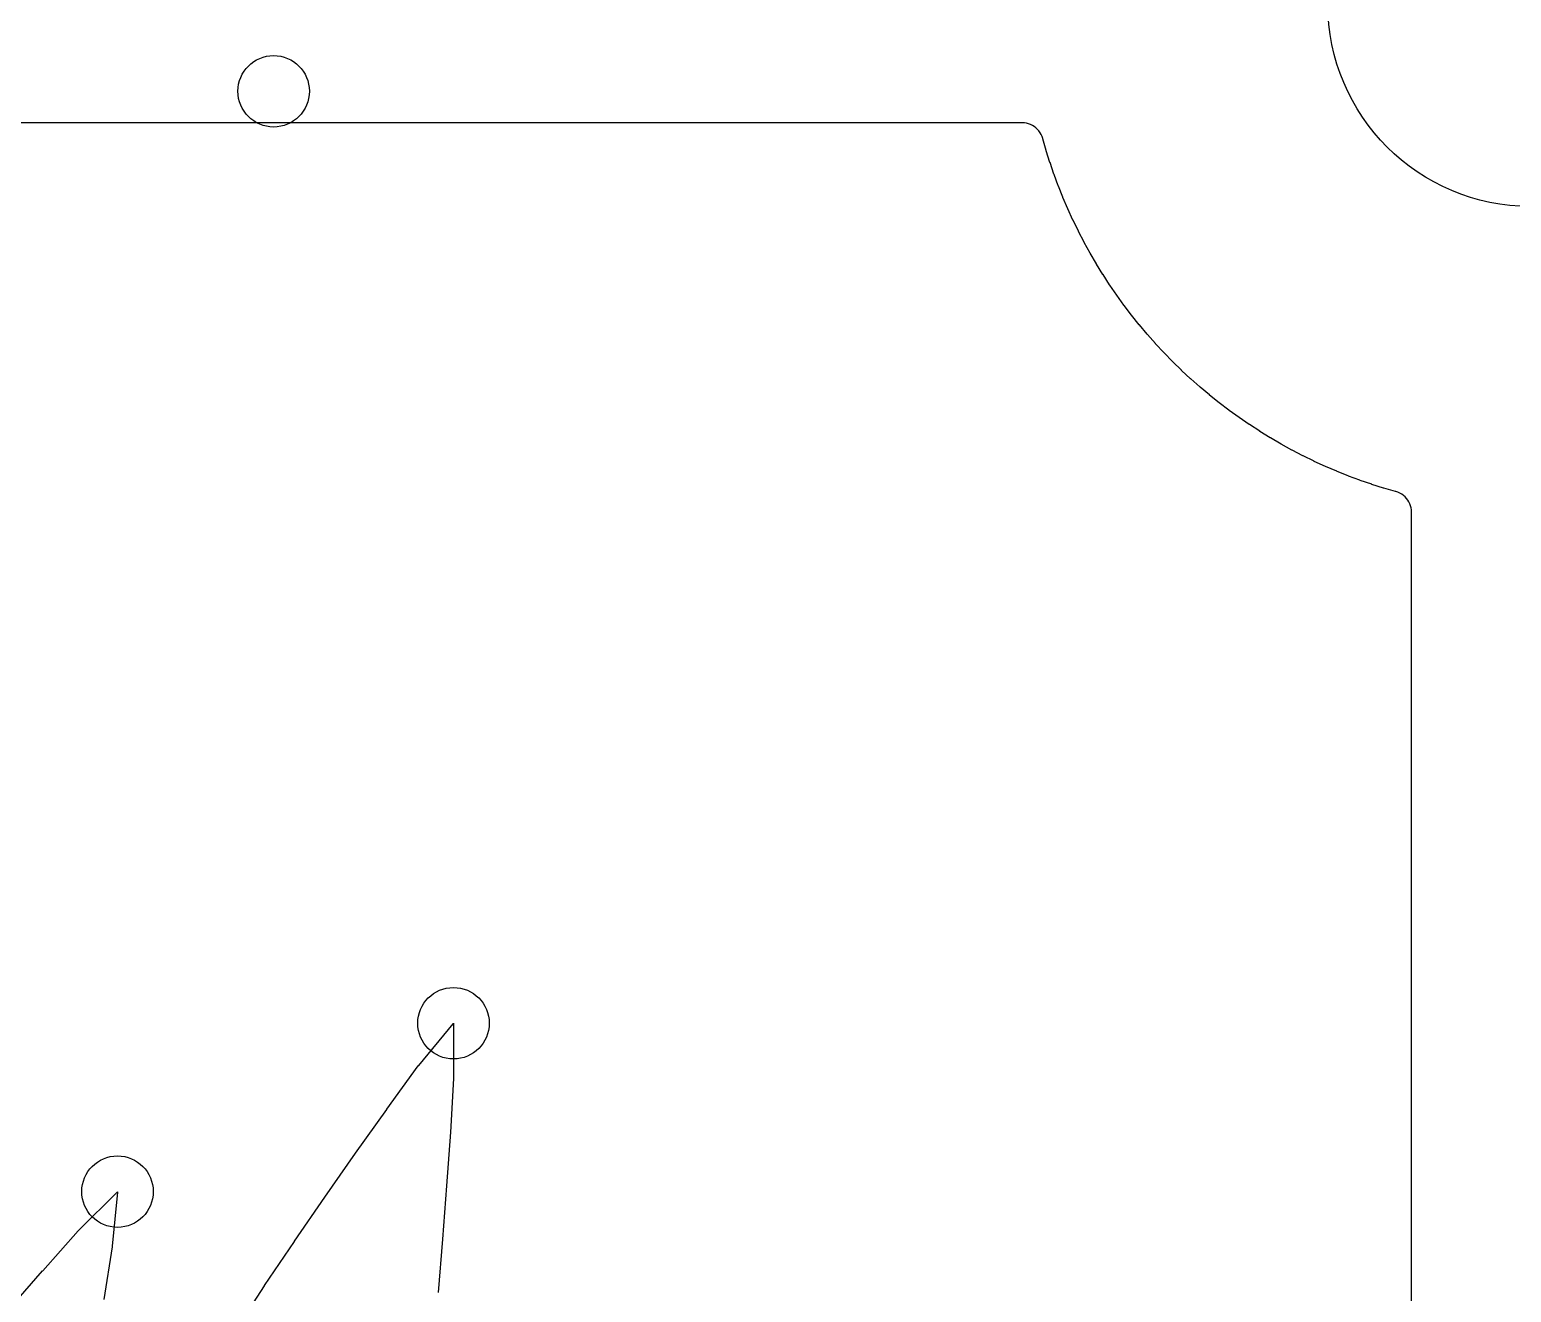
# Model space of a CAD drawing. Header units: millimetres. Extents: x -70 to 70, y -70 to 70.
# Drawn here: x -17.69 to -0.23, y -15.19 to -0.31 of the extents above; entities that cross this region are included whole.
import ezdxf

# ---------------------------------------------------------------- set-up
doc = ezdxf.new("R2010")
doc.units = ezdxf.units.MM
doc.layers.add('CUT_INNER', color=6, linetype='Continuous')
doc.layers.add('ENGRAVE', color=7, linetype='Continuous')

msp = doc.modelspace()

# ---------------------------------------------------------------- linework, layer by layer
at = {"layer": 'CUT_INNER'}
for points in [[(-1.404, -16.3117), (-1.404, -5.9929), (-1.4053, -5.9679), (-1.409, -5.9431), (-1.4152, -5.9189), (-1.4238, -5.8954), (-1.4347, -5.8728), (-1.4479, -5.8515), (-1.463, -5.8316), (-1.4801, -5.8133), (-1.499, -5.7968), (-1.5194, -5.7822), (-1.5411, -5.7698), (-1.564, -5.7597), (-1.5878, -5.7518), (-1.5932, -5.7504), (-1.7307, -5.7105), (-1.7336, -5.7096), (-1.8703, -5.6663), (-1.8732, -5.6653), (-2.0088, -5.6187), (-2.0117, -5.6177), (-2.1461, -5.5677), (-2.1489, -5.5666), (-2.282, -5.5134), (-2.2849, -5.5122), (-2.4167, -5.4557), (-2.4195, -5.4545), (-2.5498, -5.3947), (-2.5526, -5.3934), (-2.6815, -5.3305), (-2.6842, -5.3292), (-2.8115, -5.2631), (-2.8142, -5.2617), (-2.9398, -5.1925), (-2.9424, -5.191), (-3.0663, -5.1188), (-3.069, -5.1173), (-3.191, -5.042), (-3.1936, -5.0404), (-3.3138, -4.9622), (-3.3164, -4.9605), (-3.4346, -4.8794), (-3.4371, -4.8776), (-3.5533, -4.7936), (-3.5558, -4.7918), (-3.6699, -4.705), (-3.6723, -4.7031), (-3.7842, -4.6135), (-3.7866, -4.6116), (-3.8963, -4.5193), (-3.8986, -4.5172), (-4.006, -4.4223), (-4.0083, -4.4202), (-4.1134, -4.3226), (-4.1156, -4.3205), (-4.2182, -4.2204), (-4.2204, -4.2182), (-4.3205, -4.1156), (-4.3226, -4.1134), (-4.4202, -4.0083), (-4.4223, -4.006), (-4.5172, -3.8986), (-4.5193, -3.8963), (-4.6116, -3.7866), (-4.6135, -3.7842), (-4.7031, -3.6723), (-4.705, -3.6699), (-4.7918, -3.5558), (-4.7936, -3.5533), (-4.8776, -3.4371), (-4.8794, -3.4346), (-4.9605, -3.3164), (-4.9622, -3.3138), (-5.0404, -3.1936), (-5.042, -3.191), (-5.1173, -3.069), (-5.1188, -3.0663), (-5.191, -2.9424), (-5.1925, -2.9398), (-5.2617, -2.8142), (-5.2631, -2.8115), (-5.3292, -2.6842), (-5.3305, -2.6815), (-5.3934, -2.5526), (-5.3947, -2.5498), (-5.4545, -2.4195), (-5.4557, -2.4167), (-5.5122, -2.2849), (-5.5134, -2.282), (-5.5666, -2.1489), (-5.5677, -2.1461), (-5.6177, -2.0117), (-5.6187, -2.0088), (-5.6653, -1.8732), (-5.6663, -1.8703), (-5.7096, -1.7336), (-5.7105, -1.7307), (-5.7504, -1.5929), (-5.7517, -1.5885), (-5.7517, -1.5885), (-5.7588, -1.5662), (-5.7689, -1.5431), (-5.7812, -1.521), (-5.7957, -1.5004), (-5.8122, -1.4813), (-5.8305, -1.4639), (-5.8505, -1.4485), (-5.872, -1.4352), (-5.8946, -1.4241), (-5.9183, -1.4154), (-5.9427, -1.4091), (-5.9677, -1.4053), (-5.9929, -1.404), (-23.0777, -1.404)], [(-15.2639, -15.6371), (-14.9232, -15.1129), (-14.9222, -15.1113), (-14.572, -14.59), (-14.5712, -14.5888), (-14.2142, -14.07), (-13.851, -13.5514), (-13.4834, -13.0344), (-13.4827, -13.0333), (-13.1112, -12.5224), (-13.1066, -12.5165), (-12.7009, -12.0235), (-12.6971, -12.0193), (-12.6968, -12.0249), (-12.6959, -12.6634), (-12.6961, -12.6709), (-12.7331, -13.3015), (-12.7332, -13.3029), (-12.7769, -13.934), (-12.8251, -14.5649), (-12.8784, -15.1945)], [(-17.9561, -15.4159), (-17.5396, -14.9374), (-17.5387, -14.9364), (-17.119, -14.4643), (-17.1138, -14.4589), (-16.6617, -14.008), (-16.6575, -14.0042), (-16.6578, -14.0093), (-16.7195, -14.6454), (-16.7205, -14.6528), (-16.8191, -15.2767)]]:
    msp.add_lwpolyline(points, dxfattribs=at)
msp.add_circle((0, 0), 2.39, dxfattribs=at)
at = {"layer": 'ENGRAVE'}
for centre, radius in [((0, 20.0601), 46.307), ((-14.8163, -1.0323), 0.4212), ((-12.6968, -12.0185), 0.4212), ((-16.6572, -14.0035), 0.4212)]:
    msp.add_circle(centre, radius, dxfattribs=at)

doc.saveas('drawing.dxf')
